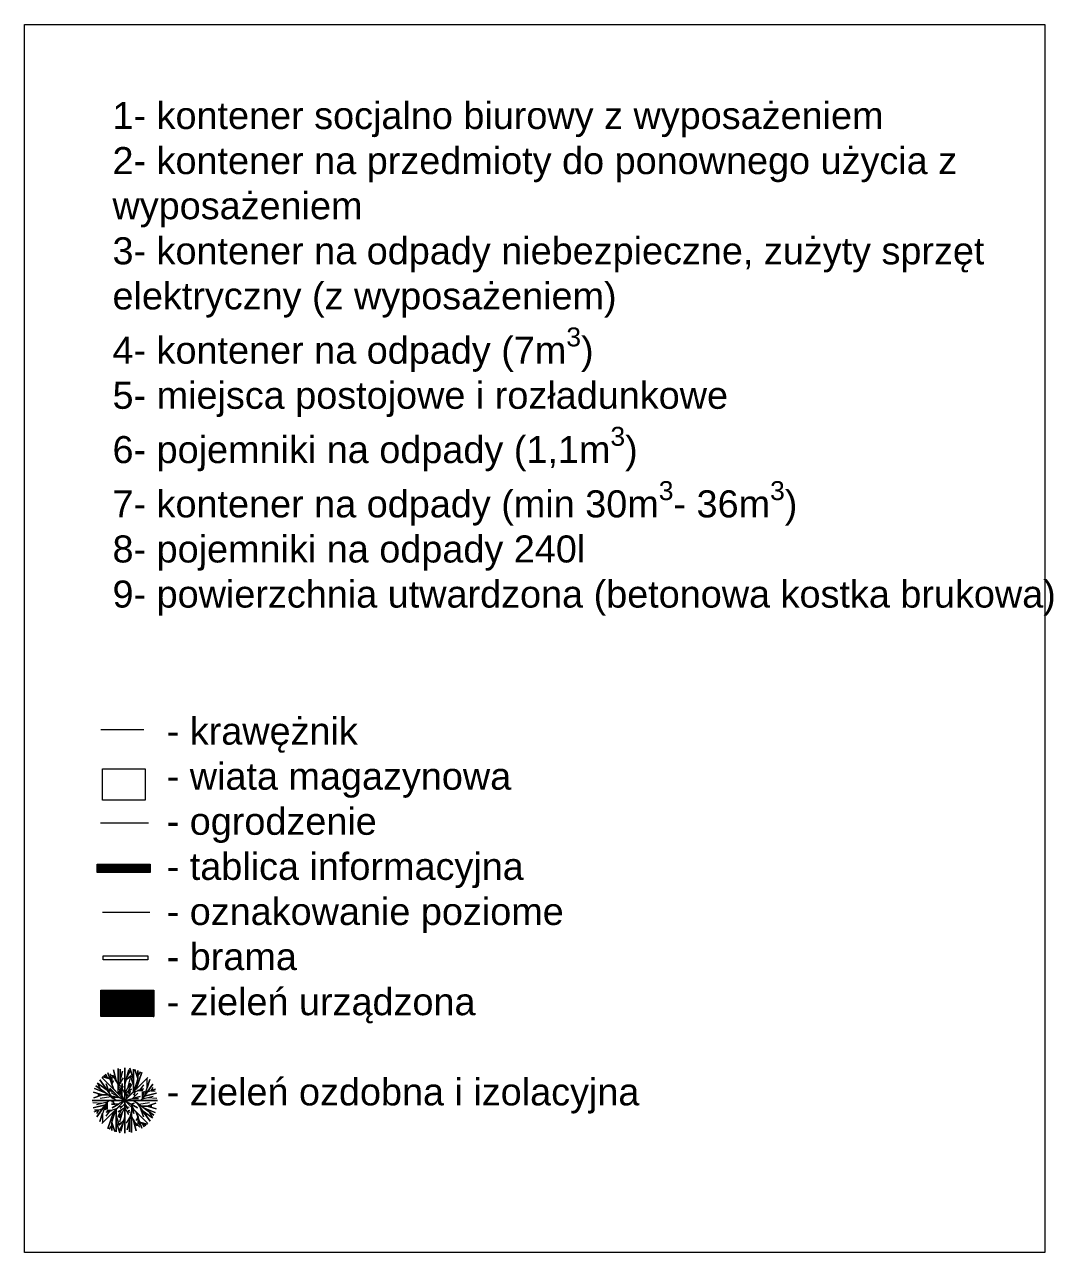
# Model space of a CAD drawing. Header units: millimetres. Extents: x 0 to 241, y -16 to 86.
# Drawn here: x 221.95 to 241.34, y -12.6 to 10.55 of the extents above; entities that cross this region are included whole.
import ezdxf

# ---------------------------------------------------------------- set-up
doc = ezdxf.new("R2010")
doc.units = ezdxf.units.MM
for name, color, linetype, lineweight in [('Warstwa2', 30, 'Continuous', 15), ('Warstwa3', 7, 'Continuous', 15), ('Warstwa4', 91, 'Continuous', 20), ('Warstwa9', 92, 'Continuous', 9)]:
    doc.layers.add(name, color=color, linetype=linetype, lineweight=lineweight)
doc.layers.add('Warstwa5', color=7, linetype='Continuous', lineweight=15, true_color=0x9bc7df)
doc.layers.add('Warstwa7', color=7, linetype='Continuous', lineweight=15, true_color=0x27aef1)
doc.styles.get("Standard").update_dxf_attribs({"font": 'arial.ttf'})

msp = doc.modelspace()

# ---------------------------------------------------------------- hatches: boundary and pattern name
at = {"layer": 'Warstwa4'}
h = msp.add_hatch(dxfattribs=at)
h.set_pattern_fill('ANSI37', color=256, scale=0.001275, style=0)
h.set_pattern_definition([(45, (181.892228, -14.9434004), (-0.002862779, 0.002862779), []), (135, (181.892228, -14.9434004), (-0.002862779, -0.002862779), [])])
h.paths.add_polyline_path([(223.385, -7.66), (223.385, -8.153), (224.383, -8.153), (224.383, -7.66)])
at = {"layer": 'Warstwa7'}
h = msp.add_hatch(dxfattribs=at)
h.set_pattern_fill('ANSI37', color=256, scale=0.001275, style=0)
h.set_pattern_definition([(45, (181.892228, -14.691633), (-0.002862779, 0.002862779), []), (135, (181.892228, -14.691633), (-0.002862779, -0.002862779), [])])
h.paths.add_polyline_path([(224.315, -5.438), (224.315, -5.285), (223.318, -5.285), (223.318, -5.438)])

# ---------------------------------------------------------------- linework, layer by layer
at = {"layer": 'Warstwa2'}
msp.add_line((223.379, -4.505), (224.287, -4.505), dxfattribs=at)
msp.add_lwpolyline([(223.428, -7.013), (224.275, -7.013), (224.275, -7.086), (223.428, -7.086)], close=True, dxfattribs=at)
at = {"layer": 'Warstwa3'}
msp.add_line((223.388, -2.745), (224.198, -2.745), dxfattribs=at)
for points in [[(221.949, 10.547), (241.179, 10.547), (241.179, -12.603), (221.949, -12.603)], [(223.416, -3.485), (224.221, -3.485), (224.221, -4.078), (223.416, -4.078)]]:
    msp.add_lwpolyline(points, close=True, dxfattribs=at)
at = {"layer": 'Warstwa4'}
msp.add_lwpolyline([(223.385, -7.66), (224.383, -7.66), (224.383, -8.153), (223.385, -8.153)], close=True, dxfattribs=at)
at = {"layer": 'Warstwa5'}
msp.add_line((223.421, -6.185), (224.311, -6.185), dxfattribs=at)
at = {"layer": 'Warstwa7'}
msp.add_lwpolyline([(223.318, -5.285), (224.315, -5.285), (224.315, -5.438), (223.318, -5.438)], close=True, dxfattribs=at)
at = {"layer": 'Warstwa9'}
for p, q in [((223.514, -9.31), (223.476, -9.244)), ((223.476, -9.244), (223.514, -9.31)), ((223.623, -9.521), (223.52, -9.215)), ((223.52, -9.215), (223.623, -9.521)), ((223.651, -9.327), (223.556, -9.233)), ((223.684, -9.384), (223.624, -9.163)), ((223.624, -9.163), (223.684, -9.384)), ((223.714, -9.613), (223.714, -9.137)), ((223.714, -9.137), (223.714, -9.438)), ((223.714, -9.534), (223.793, -9.185)), ((223.754, -9.36), (223.754, -9.146)), ((223.754, -9.146), (223.754, -9.36)), ((223.793, -9.185), (223.754, -9.36)), ((223.84, -10.352), (223.84, -9.124)), ((223.84, -9.124), (223.84, -9.738)), ((223.84, -9.738), (223.84, -9.124)), ((223.84, -9.124), (223.84, -10.352)), ((223.84, -9.431), (223.912, -9.161)), ((223.912, -9.161), (223.876, -9.296)), ((223.876, -9.296), (223.946, -9.174)), ((223.946, -9.174), (223.876, -9.296)), ((224, -9.34), (223.932, -9.131)), ((223.932, -9.131), (224, -9.34)), ((224, -9.34), (224, -9.146)), ((224, -9.146), (224, -9.447)), ((224.083, -9.321), (224.029, -9.154)), ((224.029, -9.154), (224.083, -9.321)), ((224.056, -9.521), (224.157, -9.213)), ((224.157, -9.213), (224.056, -9.521)), ((224.083, -9.269), (224.083, -9.175)), ((224.083, -9.175), (224.083, -9.321)), ((224.083, -9.269), (224.134, -9.2)), ((224.134, -9.2), (224.083, -9.269)), ((223.674, -9.738), (223.292, -9.461)), ((223.292, -9.461), (223.478, -9.596)), ((223.507, -9.544), (223.322, -9.409)), ((223.322, -9.409), (223.507, -9.544)), ((223.385, -9.528), (223.322, -9.409)), ((223.619, -9.699), (223.365, -9.349)), ((223.365, -9.349), (223.507, -9.544)), ((223.84, -9.738), (223.406, -9.304)), ((223.406, -9.304), (224.273, -10.172)), ((223.406, -10.172), (224.273, -9.304)), ((223.535, -9.322), (223.42, -9.291)), ((223.42, -9.291), (223.535, -9.322)), ((223.561, -9.337), (223.444, -9.269)), ((223.444, -9.269), (223.514, -9.31)), ((223.543, -9.593), (223.489, -9.426)), ((223.489, -9.426), (223.543, -9.593)), ((223.514, -9.31), (223.535, -9.322)), ((223.592, -9.393), (223.558, -9.269)), ((223.558, -9.269), (223.575, -9.331)), ((223.575, -9.331), (223.592, -9.393)), ((223.592, -9.428), (223.592, -9.289)), ((223.592, -9.289), (223.592, -9.428)), ((223.592, -9.428), (223.592, -9.359)), ((223.592, -9.359), (223.592, -9.393)), ((223.592, -9.428), (223.631, -9.359)), ((223.592, -9.393), (223.592, -9.428)), ((223.623, -9.521), (223.592, -9.428)), ((223.714, -9.438), (223.613, -9.261)), ((223.613, -9.261), (223.684, -9.384)), ((223.684, -9.384), (223.651, -9.327)), ((223.754, -9.36), (223.714, -9.534)), ((223.714, -9.438), (223.714, -9.534)), ((223.714, -9.534), (223.734, -9.447)), ((223.798, -9.525), (223.724, -9.491)), ((223.734, -9.447), (223.813, -9.31)), ((223.84, -9.597), (223.757, -9.453)), ((223.757, -9.453), (223.798, -9.525)), ((223.786, -9.646), (223.786, -9.419)), ((223.786, -9.419), (223.786, -9.532)), ((223.786, -9.532), (223.805, -9.461)), ((223.876, -9.296), (223.84, -9.431)), ((223.84, -9.738), (224.273, -9.304)), ((223.84, -9.431), (223.858, -9.364)), ((223.84, -9.597), (223.947, -9.41)), ((223.84, -9.431), (223.84, -9.597)), ((223.858, -9.364), (223.952, -9.27)), ((223.893, -9.503), (223.94, -9.329)), ((223.947, -9.41), (223.893, -9.503)), ((223.893, -9.503), (223.964, -9.433)), ((223.964, -9.433), (223.893, -9.503)), ((223.903, -9.56), (223.974, -9.438)), ((223.952, -9.27), (223.905, -9.317)), ((223.905, -9.317), (223.978, -9.274)), ((224, -9.447), (223.951, -9.296)), ((223.951, -9.296), (224, -9.447)), ((224.083, -9.321), (224, -9.578)), ((224, -9.578), (224, -9.34)), ((224, -9.447), (224, -9.578)), ((224.056, -9.521), (224.083, -9.439)), ((224.083, -9.439), (224.083, -9.269)), ((224.131, -9.535), (224.197, -9.444)), ((224.146, -9.738), (224.37, -9.43)), ((224.208, -9.654), (224.309, -9.343)), ((224.258, -9.498), (224.258, -9.319)), ((224.309, -9.343), (224.258, -9.498)), ((224.37, -9.43), (224.258, -9.584)), ((224.337, -9.555), (224.375, -9.49)), ((223.42, -9.634), (223.247, -9.578)), ((223.247, -9.578), (223.42, -9.634)), ((223.42, -9.634), (223.256, -9.687)), ((223.256, -9.687), (223.42, -9.634)), ((223.478, -9.596), (223.269, -9.513)), ((223.269, -9.513), (223.478, -9.596)), ((223.531, -9.634), (223.328, -9.634)), ((223.328, -9.634), (223.42, -9.634)), ((223.575, -9.666), (223.374, -9.703)), ((223.42, -9.634), (223.531, -9.634)), ((223.478, -9.596), (223.531, -9.634)), ((223.507, -9.544), (223.543, -9.593)), ((223.531, -9.634), (223.619, -9.699)), ((223.634, -9.586), (223.542, -9.533)), ((223.542, -9.533), (223.588, -9.56)), ((223.588, -9.56), (223.547, -9.56)), ((223.712, -9.665), (223.556, -9.508)), ((223.556, -9.508), (223.634, -9.586)), ((223.84, -9.738), (223.585, -9.591)), ((223.585, -9.591), (223.712, -9.665)), ((223.775, -9.701), (223.612, -9.657)), ((223.612, -9.657), (223.694, -9.679)), ((223.694, -9.679), (223.617, -9.679)), ((223.617, -9.679), (223.656, -9.679)), ((223.623, -9.521), (223.623, -9.521)), ((223.623, -9.521), (223.714, -9.613)), ((223.656, -9.679), (223.63, -9.694)), ((223.712, -9.665), (223.775, -9.701)), ((223.786, -9.646), (223.722, -9.581)), ((223.722, -9.581), (223.754, -9.614)), ((223.754, -9.614), (223.724, -9.605)), ((223.724, -9.605), (223.754, -9.614)), ((223.84, -9.738), (223.733, -9.554)), ((223.733, -9.554), (223.786, -9.646)), ((223.76, -9.6), (223.74, -9.526)), ((223.74, -9.526), (223.75, -9.563)), ((223.75, -9.563), (223.761, -9.52)), ((223.761, -9.52), (223.75, -9.563)), ((223.75, -9.563), (223.76, -9.6)), ((223.76, -9.6), (223.769, -9.563)), ((223.765, -9.581), (223.765, -9.548)), ((223.769, -9.563), (223.765, -9.581)), ((224.056, -9.521), (223.84, -9.738)), ((223.84, -9.597), (223.966, -9.523)), ((223.84, -9.738), (224.129, -9.66)), ((223.84, -9.738), (223.913, -9.665)), ((223.876, -9.655), (223.858, -9.586)), ((223.876, -9.701), (223.876, -9.609)), ((223.876, -9.609), (223.876, -9.655)), ((223.876, -9.655), (223.893, -9.625)), ((223.893, -9.625), (223.876, -9.655)), ((223.966, -9.523), (223.903, -9.56)), ((223.926, -9.614), (223.905, -9.577)), ((223.913, -9.665), (223.94, -9.563)), ((223.94, -9.563), (223.926, -9.614)), ((223.984, -9.699), (224.084, -9.599)), ((224.129, -9.66), (223.984, -9.699)), ((223.984, -9.699), (224.094, -9.699)), ((224, -9.578), (224.189, -9.516)), ((224.034, -9.649), (224, -9.615)), ((224, -9.615), (224.017, -9.632)), ((224.017, -9.632), (224.035, -9.567)), ((224.035, -9.567), (224.017, -9.632)), ((224.084, -9.599), (224.034, -9.649)), ((224.189, -9.516), (224.081, -9.551)), ((224.081, -9.551), (224.131, -9.535)), ((224.081, -9.551), (224.178, -9.551)), ((224.178, -9.551), (224.081, -9.551)), ((224.171, -9.669), (224.205, -9.563)), ((224.205, -9.563), (224.171, -9.669)), ((224.171, -9.704), (224.171, -9.576)), ((224.171, -9.576), (224.171, -9.669)), ((224.208, -9.654), (224.171, -9.704)), ((224.171, -9.704), (224.374, -9.656)), ((224.171, -9.669), (224.171, -9.704)), ((224.258, -9.584), (224.208, -9.654)), ((224.208, -9.654), (224.438, -9.601)), ((224.438, -9.601), (224.208, -9.654)), ((224.415, -9.526), (224.258, -9.584)), ((224.415, -9.526), (224.258, -9.584)), ((224.258, -9.584), (224.258, -9.584)), ((224.258, -9.584), (224.258, -9.584)), ((224.258, -9.584), (224.258, -9.584)), ((224.272, -9.68), (224.442, -9.696)), ((224.337, -9.555), (224.337, -9.555)), ((224.337, -9.555), (224.414, -9.558)), ((224.415, -9.526), (224.415, -9.526)), ((224.415, -9.526), (224.415, -9.526)), ((224.415, -9.526), (224.415, -9.526)), ((224.415, -9.526), (224.415, -9.526)), ((224.415, -9.526), (224.415, -9.526)), ((224.415, -9.526), (224.415, -9.526)), ((223.84, -9.738), (223.226, -9.738)), ((223.226, -9.738), (224.453, -9.738)), ((223.71, -9.738), (223.226, -9.738)), ((223.407, -9.796), (223.237, -9.78)), ((223.472, -9.822), (223.242, -9.875)), ((223.242, -9.875), (223.472, -9.822)), ((223.264, -9.95), (223.421, -9.892)), ((223.264, -9.95), (223.421, -9.892)), ((223.264, -9.95), (223.264, -9.95)), ((223.264, -9.95), (223.264, -9.95)), ((223.264, -9.95), (223.264, -9.95)), ((223.264, -9.95), (223.264, -9.95)), ((223.264, -9.95), (223.264, -9.95)), ((223.264, -9.95), (223.264, -9.95)), ((223.342, -9.921), (223.265, -9.918)), ((223.342, -9.921), (223.304, -9.986)), ((223.508, -9.772), (223.306, -9.82)), ((223.533, -9.738), (223.309, -10.046)), ((223.309, -10.046), (223.421, -9.892)), ((223.342, -9.921), (223.342, -9.921)), ((223.472, -9.822), (223.37, -10.133)), ((223.84, -9.738), (223.406, -10.172)), ((223.421, -9.892), (223.472, -9.822)), ((223.421, -9.892), (223.421, -9.892)), ((223.421, -9.892), (223.421, -9.892)), ((223.421, -9.892), (223.421, -9.892)), ((223.472, -9.822), (223.508, -9.772)), ((223.508, -9.807), (223.474, -9.913)), ((223.474, -9.913), (223.508, -9.807)), ((223.548, -9.941), (223.482, -10.032)), ((223.679, -9.898), (223.49, -9.96)), ((223.49, -9.96), (223.598, -9.925)), ((223.598, -9.925), (223.501, -9.925)), ((223.501, -9.925), (223.598, -9.925)), ((223.508, -9.772), (223.508, -9.9)), ((223.508, -9.807), (223.508, -9.772)), ((223.508, -9.9), (223.508, -9.807)), ((223.533, -9.738), (223.71, -9.738)), ((223.533, -9.738), (223.674, -9.738)), ((223.598, -9.925), (223.548, -9.941)), ((223.628, -9.772), (223.585, -9.761)), ((223.721, -9.807), (223.585, -9.807)), ((223.585, -9.807), (223.653, -9.807)), ((223.596, -10.155), (223.679, -9.898)), ((223.84, -9.738), (223.602, -9.875)), ((223.602, -9.875), (223.721, -9.807)), ((223.653, -9.807), (223.603, -9.738)), ((223.603, -9.738), (223.628, -9.772)), ((223.623, -9.955), (223.84, -9.738)), ((223.679, -9.898), (223.679, -10.136)), ((223.679, -10.029), (223.679, -9.898)), ((223.776, -9.916), (223.706, -10.038)), ((223.84, -9.879), (223.713, -9.953)), ((223.713, -9.953), (223.776, -9.916)), ((223.797, -9.847), (223.731, -9.864)), ((223.84, -9.879), (223.732, -10.066)), ((223.84, -9.804), (223.754, -9.889)), ((223.754, -9.889), (223.797, -9.847)), ((223.84, -9.738), (223.84, -10.352)), ((224.453, -9.738), (223.84, -9.738)), ((224.273, -10.172), (223.84, -9.738)), ((223.84, -10.352), (223.84, -9.738)), ((223.84, -9.738), (224.453, -9.738)), ((223.84, -9.738), (224.273, -10.172)), ((223.84, -9.738), (224.076, -9.874)), ((223.84, -9.804), (223.893, -9.897)), ((223.84, -10.045), (223.84, -9.879)), ((223.84, -9.879), (223.909, -10)), ((223.893, -9.897), (223.866, -9.851)), ((223.866, -9.851), (223.918, -9.864)), ((223.874, -9.94), (223.931, -9.924)), ((223.909, -10), (223.874, -9.94)), ((223.965, -9.942), (223.886, -10.291)), ((223.931, -9.924), (223.903, -9.932)), ((223.903, -9.932), (223.924, -9.97)), ((223.926, -10.116), (223.965, -9.942)), ((223.965, -9.942), (223.945, -10.029)), ((223.958, -9.806), (224.017, -9.79)), ((224.017, -9.79), (223.958, -9.806)), ((224.076, -9.874), (223.958, -9.806)), ((223.958, -9.806), (224.011, -9.909)), ((224.011, -9.909), (223.958, -9.806)), ((223.958, -9.806), (224.006, -9.985)), ((224.056, -9.955), (223.965, -9.863)), ((223.965, -9.863), (223.965, -10.339)), ((223.965, -10.038), (223.965, -9.942)), ((224.146, -9.738), (223.969, -9.738)), ((223.969, -9.738), (224.453, -9.738)), ((224.006, -9.985), (223.982, -9.896)), ((224.146, -9.738), (224.005, -9.738)), ((224.005, -9.738), (224.387, -10.015)), ((224.149, -9.842), (224.06, -9.777)), ((224.06, -9.777), (224.314, -10.127)), ((224.104, -9.81), (224.305, -9.773)), ((224.172, -9.932), (224.137, -9.883)), ((224.137, -9.883), (224.191, -10.049)), ((224.191, -10.049), (224.137, -9.883)), ((224.201, -9.88), (224.149, -9.842)), ((224.149, -9.842), (224.351, -9.842)), ((224.259, -9.842), (224.149, -9.842)), ((224.314, -10.127), (224.172, -9.932)), ((224.172, -9.932), (224.358, -10.067)), ((224.358, -10.067), (224.172, -9.932)), ((224.387, -10.015), (224.201, -9.88)), ((224.201, -9.88), (224.411, -9.963)), ((224.411, -9.963), (224.201, -9.88)), ((224.259, -9.842), (224.423, -9.789)), ((224.423, -9.789), (224.259, -9.842)), ((224.351, -9.842), (224.259, -9.842)), ((224.259, -9.842), (224.432, -9.898)), ((224.432, -9.898), (224.259, -9.842)), ((224.294, -9.948), (224.358, -10.067)), ((223.37, -10.133), (223.421, -9.978)), ((223.421, -9.978), (223.421, -10.157)), ((223.623, -9.955), (223.522, -10.263)), ((223.522, -10.263), (223.623, -9.955)), ((223.623, -9.955), (223.596, -10.037)), ((223.596, -10.037), (223.596, -10.207)), ((223.596, -10.301), (223.596, -10.155)), ((223.596, -10.155), (223.65, -10.322)), ((223.65, -10.322), (223.596, -10.155)), ((223.679, -10.33), (223.679, -10.029)), ((223.679, -10.029), (223.728, -10.18)), ((223.728, -10.18), (223.679, -10.029)), ((223.679, -10.136), (223.747, -10.345)), ((223.747, -10.345), (223.679, -10.136)), ((223.679, -10.136), (223.679, -10.33)), ((223.774, -10.159), (223.701, -10.202)), ((223.786, -9.973), (223.715, -10.043)), ((223.715, -10.043), (223.786, -9.973)), ((223.821, -10.112), (223.727, -10.206)), ((223.727, -10.206), (223.774, -10.159)), ((223.732, -10.066), (223.786, -9.973)), ((223.803, -10.18), (223.733, -10.302)), ((223.733, -10.302), (223.803, -10.18)), ((223.786, -9.973), (223.739, -10.147)), ((223.84, -10.045), (223.767, -10.315)), ((223.767, -10.315), (223.803, -10.18)), ((223.803, -10.18), (223.84, -10.045)), ((223.84, -10.045), (223.821, -10.112)), ((223.945, -10.029), (223.866, -10.166)), ((223.886, -10.291), (223.926, -10.116)), ((223.926, -10.116), (223.926, -10.33)), ((223.926, -10.33), (223.926, -10.116)), ((223.965, -10.339), (223.965, -10.038)), ((223.965, -10.038), (224.066, -10.215)), ((224.066, -10.215), (223.995, -10.092)), ((223.995, -10.092), (224.055, -10.313)), ((224.055, -10.313), (223.995, -10.092)), ((223.995, -10.092), (224.028, -10.149)), ((224.028, -10.149), (224.123, -10.243)), ((224.088, -10.048), (224.048, -10.117)), ((224.056, -9.955), (224.159, -10.261)), ((224.159, -10.261), (224.056, -9.955)), ((224.056, -9.955), (224.056, -9.955)), ((224.056, -9.955), (224.088, -10.048)), ((224.088, -10.048), (224.088, -10.187)), ((224.088, -10.187), (224.088, -10.048)), ((224.088, -10.048), (224.088, -10.117)), ((224.088, -10.083), (224.088, -10.048)), ((224.088, -10.117), (224.088, -10.083)), ((224.088, -10.083), (224.121, -10.207)), ((224.104, -10.145), (224.088, -10.083)), ((224.121, -10.207), (224.104, -10.145)), ((224.118, -10.139), (224.235, -10.207)), ((224.165, -10.166), (224.144, -10.154)), ((224.144, -10.154), (224.26, -10.185)), ((224.26, -10.185), (224.144, -10.154)), ((224.235, -10.207), (224.165, -10.166)), ((224.165, -10.166), (224.203, -10.232)), ((224.203, -10.232), (224.165, -10.166)), ((223.596, -10.207), (223.545, -10.276)), ((223.545, -10.276), (223.596, -10.207)), ((223.596, -10.207), (223.596, -10.301))]:
    msp.add_line(p, q, dxfattribs=at)

# ---------------------------------------------------------------- texts
at = {"layer": 'Warstwa3', "char_height": 0.51006, "attachment_point": 1}
for s, width, heights, insert in [('\\A1;1- kontener socjalno biurowy z wyposażeniem\\P2- kontener na przedmioty do ponownego użycia z wyposażeniem\\P3- kontener na odpady niebezpieczne, zużyty sprzęt elektryczny (z wyposażeniem)\\P4- kontener na odpady (7m{\\H0.7x;\\S3^ ;}) \\P5- miejsca postojowe i rozładunkowe\\P6- pojemniki na odpady (1,1m{\\H0.7x;\\S3^ ;}) \\P7- kontener na odpady (min 30m{\\H0.7x;\\S3^ ;}- 36m{\\H0.7x;\\S3^ ;})\\P8- pojemniki na odpady 240l  \\P9- powierzchnia utwardzona (betonowa kostka brukowa)', 16.93369, [16.75], (223.607, 9.088)), ('- krawężnik \\P- wiata magazynowa\\P- ogrodzenie\\P- tablica informacyjna\\P- oznakowanie poziome\\P- brama\\P- zieleń urządzona\\P\\P- zieleń ozdobna i izolacyjna', 9.53791, [7.926], (224.628, -2.518))]:
    msp.add_mtext_dynamic_manual_height_columns(s, width=width, gutter_width=15.939, heights=heights, dxfattribs=dict(at, insert=insert))

doc.saveas('drawing.dxf')
